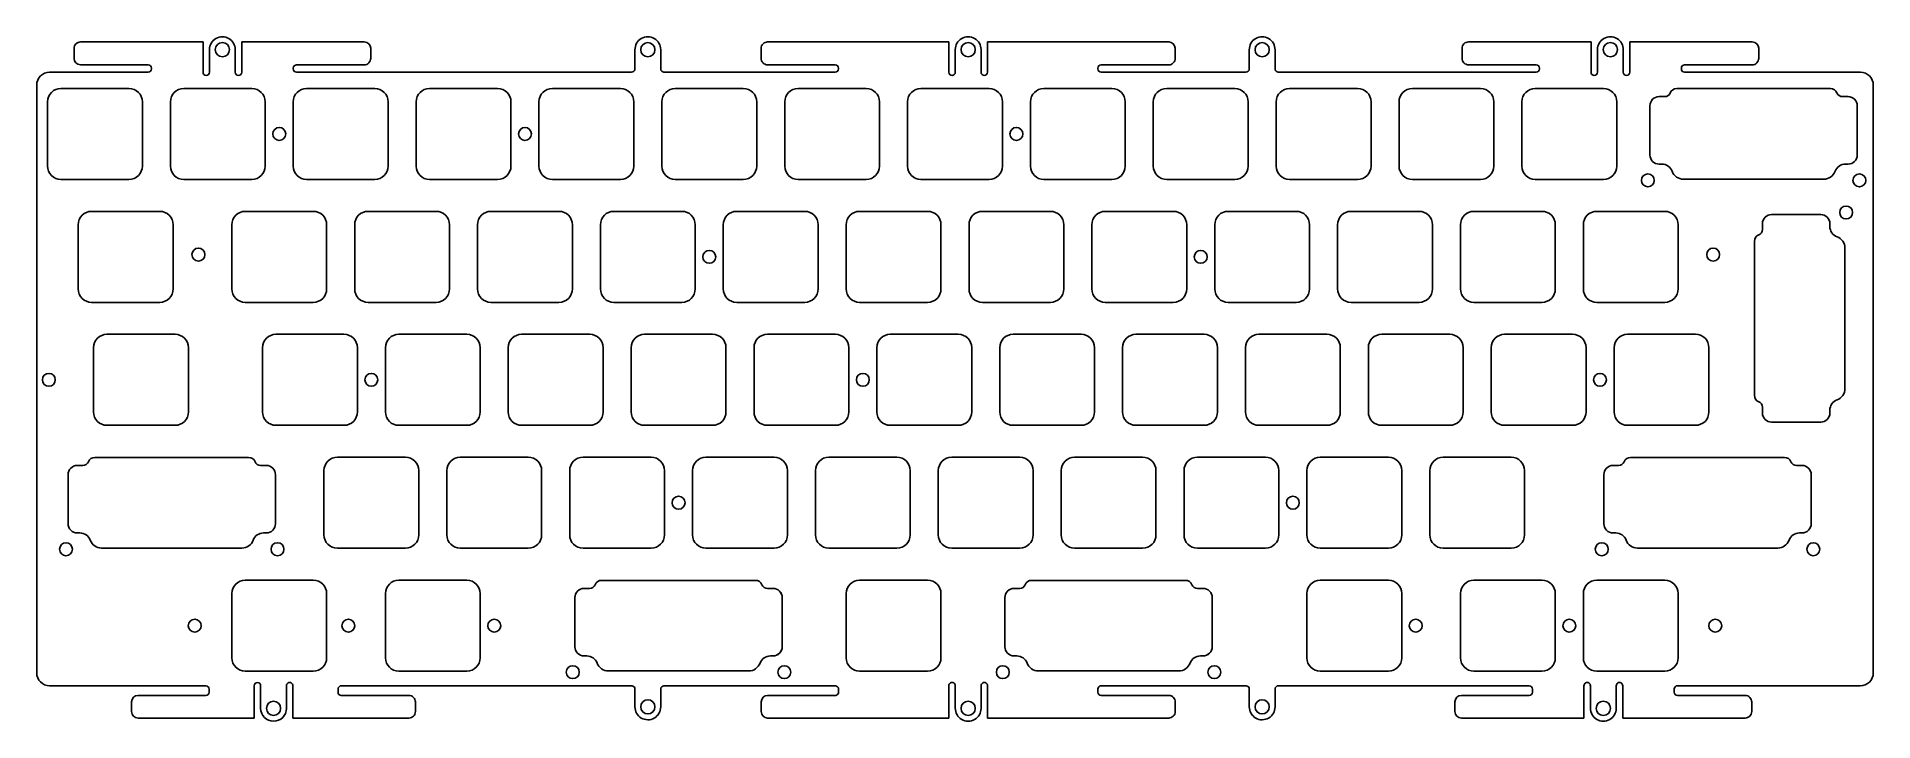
# Model space of a CAD drawing. Header units: millimetres. Extents: x -9 to 276, y -91 to 15.
import ezdxf

# ---------------------------------------------------------------- set-up
doc = ezdxf.new("R2010")
doc.units = ezdxf.units.MM
doc.layers.add('BLACK', color=7, linetype='CONTINUOUS')
doc.layers.add('Edge.Cuts', color=53, linetype='CONTINUOUS')

msp = doc.modelspace()

# ---------------------------------------------------------------- linework, layer by layer
at = {"layer": 'BLACK', "linetype": 'Continuous'}
for p, q in [((16.758349, 14.254188), (-2.24165, 14.254188)), ((16.758349, 9.554201), (16.758349, 14.254188)), ((41.7581, 14.254188), (22.758349, 14.254188)), ((22.758349, 14.254188), (22.758349, 9.554201)), ((104.303625, 14.254188), (104.303624, 14.254139)), ((132.391349, 14.254188), (104.303625, 14.254188)), ((132.391349, 9.554201), (132.391349, 14.254188)), ((166.4901, 14.254188), (138.391349, 14.254188)), ((138.391349, 14.254188), (138.391349, 9.554201)), ((212.977625, 14.254188), (212.977624, 14.254139)), ((231.966349, 14.254188), (212.977625, 14.254188)), ((231.966349, 9.554201), (231.966349, 14.254188)), ((256.9661, 14.254188), (237.966349, 14.254188)), ((237.966349, 14.254188), (237.966349, 9.554201)), ((-3.241651, 13.254192), (-3.241651, 11.699509)), ((17.758349, 13.05419), (17.758349, 9.554201)), ((21.758349, 9.554201), (21.758349, 13.054188)), ((42.758349, 11.7042), (42.758349, 13.270515)), ((83.725094, 13.029757), (83.725094, 10.0643)), ((87.725046, 13.049249), (87.725, 13.049249)), ((87.725046, 10.064175), (87.725046, 13.049249)), ((103.292349, 13.2541), (103.292349, 11.715245)), ((133.391349, 13.05419), (133.391349, 9.554201)), ((137.391349, 9.554201), (137.391349, 13.054188)), ((167.490349, 11.7042), (167.490349, 13.270515)), ((178.975079, 13.031437), (178.975079, 10.0643)), ((182.974954, 10.0642), (182.974954, 13.035636)), ((211.966349, 13.2541), (211.966349, 11.715245)), ((232.966349, 13.0542), (232.966349, 9.554201)), ((236.966349, 9.554201), (236.966349, 13.034001)), ((257.966349, 11.7042), (257.966349, 13.270515)), ((8.253504, 9.564175), (-7.025001, 9.564175)), ((-2.241651, 10.704188), (8.2583, 10.704188)), ((8.253504, 9.564224), (8.253504, 9.564175)), ((8.758349, 10.197855), (8.758349, 10.06416)), ((30.758349, 10.077453), (30.758349, 10.2041)), ((83.216754, 9.564175), (31.2583, 9.564175)), ((31.266336, 10.704139), (31.266337, 10.704188)), ((31.266337, 10.704188), (41.758349, 10.704188)), ((41.758349, 10.704188), (41.758349, 10.704201)), ((83.216755, 9.564223), (83.216754, 9.564175)), ((87.725025, 10.064175), (87.725046, 10.064175)), ((114.787504, 9.564175), (88.2249, 9.564175)), ((104.2924, 10.704188), (114.7923, 10.704188)), ((114.787504, 9.564224), (114.787504, 9.564175)), ((115.292349, 10.197855), (115.292349, 10.0642)), ((155.490349, 10.077453), (155.490349, 10.2041)), ((178.46772, 9.564175), (155.9903, 9.564175)), ((155.998336, 10.704139), (155.998337, 10.704188)), ((155.998337, 10.704188), (166.490349, 10.704188)), ((166.490349, 10.704188), (166.490349, 10.704201)), ((178.467721, 9.564223), (178.46772, 9.564175)), ((182.974977, 10.0642), (182.974954, 10.0642)), ((223.461504, 9.564175), (183.4751, 9.564175)), ((212.9664, 10.704188), (223.4663, 10.704188)), ((223.461504, 9.564224), (223.461504, 9.564175)), ((223.966349, 10.197855), (223.966349, 10.0642)), ((245.966349, 10.077453), (245.966349, 10.2041)), ((273.7248, 9.564175), (246.4663, 9.564175)), ((246.474336, 10.704139), (246.474337, 10.704188)), ((246.474337, 10.704188), (256.966349, 10.704188)), ((256.966349, 10.704188), (256.966349, 10.704201)), ((-9.025, 7.564177), (-9.025, -83.506263)), ((5.275, 7.05), (-5.275, 7.05)), ((24.325, 7.05), (13.775, 7.05)), ((43.375, 7.05), (32.825, 7.05)), ((62.425, 7.05), (51.875, 7.05)), ((81.475, 7.05), (70.925, 7.05)), ((100.525, 7.05), (89.975, 7.05)), ((119.575, 7.05), (109.025, 7.05)), ((138.625, 7.05), (128.075, 7.05)), ((157.675, 7.05), (147.125, 7.05)), ((176.725, 7.05), (166.175, 7.05)), ((195.775, 7.05), (185.225, 7.05)), ((214.825, 7.05), (204.275, 7.05)), ((233.875, 7.05), (223.325, 7.05)), ((275.724975, 7.5641), (275.725, 7.5641)), ((275.725, -83.5062), (275.725, 7.5641)), ((-7.35, 4.975001), (-7.35, -4.975)), ((7.35, 4.975), (7.35, -4.975)), ((11.7, 4.975), (11.7, -4.975)), ((26.4, 4.975), (26.4, -4.975)), ((30.75, 4.975), (30.75, -4.975)), ((45.45, 4.975), (45.45, -4.975)), ((49.8, 4.975), (49.8, -4.975)), ((64.5, 4.975), (64.5, -4.975)), ((68.85, 4.975), (68.85, -4.975)), ((83.55, 4.975), (83.55, -4.975)), ((87.9, 4.975), (87.9, -4.975)), ((102.6, 4.975), (102.6, -4.975)), ((106.95, 4.975), (106.95, -4.975)), ((121.65, 4.975), (121.65, -4.975)), ((126, 4.975), (126, -4.975)), ((140.7, 4.975), (140.7, -4.975)), ((145.05, 4.975), (145.05, -4.975)), ((159.75, 4.975), (159.75, -4.975)), ((164.1, 4.975), (164.1, -4.975)), ((178.8, 4.975), (178.8, -4.975)), ((183.15, 4.975), (183.15, -4.975)), ((197.85, 4.975), (197.85, -4.975)), ((202.2, 4.975), (202.2, -4.975)), ((216.9, 4.975), (216.9, -4.975)), ((221.25, 4.975), (221.25, -4.975)), ((235.95, 4.975), (235.95, -4.975)), ((5.275, -7.05), (-5.275, -7.05)), ((24.325, -7.05), (13.775, -7.05)), ((43.375, -7.05), (32.825, -7.05)), ((62.425, -7.05), (51.875, -7.05)), ((81.475, -7.05), (70.925, -7.05)), ((100.525, -7.05), (89.975, -7.05)), ((119.575, -7.05), (109.025, -7.05)), ((138.625, -7.05), (128.075, -7.05)), ((157.675, -7.05), (147.125, -7.05)), ((176.725, -7.05), (166.175, -7.05)), ((195.775, -7.05), (185.225, -7.05)), ((214.825, -7.05), (204.275, -7.05)), ((233.875, -7.05), (223.325, -7.05)), ((-2.587499, -14.074999), (-2.587499, -24.025001)), ((10.0375, -12), (-0.5125, -12)), ((12.1125, -14.075), (12.112501, -14.075)), ((12.112501, -14.075), (12.112501, -24.025)), ((21.225, -14.075), (21.225, -24.025)), ((33.85, -12), (23.3, -12)), ((35.925, -14.075), (35.925, -24.025)), ((40.275, -14.075), (40.275, -24.025)), ((52.9, -12), (42.35, -12)), ((54.975, -14.075), (54.975, -24.025)), ((59.325, -14.075), (59.325, -24.025)), ((71.95, -12), (61.4, -12)), ((74.025, -14.075), (74.025, -24.025)), ((78.375, -14.075), (78.375, -24.025)), ((91, -12), (80.45, -12)), ((93.075, -14.075), (93.075, -24.025)), ((97.425, -14.075), (97.425, -24.025)), ((110.05, -12), (99.5, -12)), ((112.125, -14.075), (112.125, -24.025)), ((116.475, -14.075), (116.475, -24.025)), ((129.1, -12), (118.55, -12)), ((131.175, -14.075), (131.175, -24.025)), ((135.525, -14.075), (135.525, -24.025)), ((148.15, -12), (137.6, -12)), ((150.225, -14.075), (150.225, -24.025)), ((154.575, -14.075), (154.575, -24.025)), ((167.2, -12), (156.65, -12)), ((169.275, -14.075), (169.275, -24.025)), ((173.625, -14.075), (173.625, -24.025)), ((186.25, -12), (175.7, -12)), ((188.325, -14.075), (188.325, -24.025)), ((192.675, -14.075), (192.675, -24.025)), ((205.3, -12), (194.75, -12)), ((207.375, -14.075), (207.375, -24.025)), ((211.725, -14.075), (211.725, -24.025)), ((224.35, -12), (213.8, -12)), ((226.425, -14.075), (226.425, -24.025)), ((230.775, -14.075), (230.775, -24.025)), ((243.4, -12), (232.85, -12)), ((245.475, -14.075), (245.475, -24.025)), ((10.0375, -26.1), (-0.5125, -26.1)), ((33.85, -26.1), (23.3, -26.1)), ((52.9, -26.1), (42.35, -26.1)), ((71.95, -26.1), (61.4, -26.1)), ((91, -26.1), (80.45, -26.1)), ((110.05, -26.1), (99.5, -26.1)), ((129.1, -26.1), (118.55, -26.1)), ((148.15, -26.1), (137.6, -26.1)), ((167.2, -26.1), (156.65, -26.1)), ((186.25, -26.1), (175.7, -26.1)), ((205.3, -26.1), (194.75, -26.1)), ((224.35, -26.1), (213.8, -26.1)), ((243.4, -26.1), (232.85, -26.1)), ((12.41875, -31.05), (1.868749, -31.05)), ((38.6125, -31.05), (28.0625, -31.05)), ((57.6625, -31.05), (47.1125, -31.05)), ((76.7125, -31.05), (66.1625, -31.05)), ((95.7625, -31.05), (85.2125, -31.05)), ((114.8125, -31.05), (104.2625, -31.05)), ((133.8625, -31.05), (123.3125, -31.05)), ((152.9125, -31.05), (142.3625, -31.05)), ((171.9625, -31.05), (161.4125, -31.05)), ((191.0125, -31.05), (180.4625, -31.05)), ((210.0625, -31.05), (199.5125, -31.05)), ((229.1125, -31.05), (218.5625, -31.05)), ((-0.20625, -33.125), (-0.20625, -43.075001)), ((14.49375, -33.125), (14.49375, -43.075)), ((25.9875, -33.125), (25.9875, -43.075)), ((40.6875, -33.125), (40.6875, -43.075)), ((45.0375, -33.125), (45.0375, -43.075)), ((59.7375, -33.125), (59.7375, -43.075)), ((64.0875, -33.125), (64.0875, -43.075)), ((78.7875, -33.125), (78.7875, -43.075)), ((83.1375, -33.125), (83.1375, -43.075)), ((97.8375, -33.125), (97.8375, -43.075)), ((102.1875, -33.125), (102.1875, -43.075)), ((116.8875, -33.125), (116.8875, -43.075)), ((121.2375, -33.125), (121.2375, -43.075)), ((135.9375, -33.125), (135.9375, -43.075)), ((140.2875, -33.125), (140.2875, -43.075)), ((154.9875, -33.125), (154.9875, -43.075)), ((159.3375, -33.125), (159.3375, -43.075)), ((174.0375, -33.125), (174.0375, -43.075)), ((178.3875, -33.125), (178.3875, -43.075)), ((193.0875, -33.125), (193.0875, -43.075)), ((197.4375, -33.125), (197.4375, -43.075)), ((212.1375, -33.125), (212.1375, -43.075)), ((216.4875, -33.125), (216.4875, -43.075)), ((231.1875, -33.125), (231.1875, -43.075)), ((12.41875, -45.15), (1.86875, -45.15)), ((38.6125, -45.15), (28.0625, -45.15)), ((57.6625, -45.15), (47.1125, -45.15)), ((76.7125, -45.15), (66.1625, -45.15)), ((95.7625, -45.15), (85.2125, -45.15)), ((114.8125, -45.15), (104.2625, -45.15)), ((133.8625, -45.15), (123.3125, -45.15)), ((152.9125, -45.15), (142.3625, -45.15)), ((171.9625, -45.15), (161.4125, -45.15)), ((191.0125, -45.15), (180.4625, -45.15)), ((210.0625, -45.15), (199.5125, -45.15)), ((229.1125, -45.15), (218.5625, -45.15)), ((48.1375, -50.1), (37.5875, -50.1)), ((67.1875, -50.1), (56.6375, -50.1)), ((86.2375, -50.1), (75.6875, -50.1)), ((105.2875, -50.1), (94.7375, -50.1)), ((124.3375, -50.1), (113.7875, -50.1)), ((143.3875, -50.1), (132.8375, -50.1)), ((162.4375, -50.1), (151.8875, -50.1)), ((181.4875, -50.1), (170.9375, -50.1)), ((200.5375, -50.1), (189.9875, -50.1)), ((219.5875, -50.1), (209.0375, -50.1)), ((35.5125, -52.175), (35.5125, -62.125)), ((50.2125, -52.175), (50.2125, -62.125)), ((54.5625, -52.175), (54.5625, -62.125)), ((69.2625, -52.175), (69.2625, -62.125)), ((73.6125, -52.175), (73.6125, -62.125)), ((88.3125, -52.175), (88.3125, -62.125)), ((92.6625, -52.175), (92.6625, -62.125)), ((107.3625, -52.175), (107.3625, -62.125)), ((111.7125, -52.175), (111.7125, -62.125)), ((126.4125, -52.175), (126.4125, -62.125)), ((130.7625, -52.175), (130.7625, -62.125)), ((145.4625, -52.175), (145.4625, -62.125)), ((149.8125, -52.175), (149.8125, -62.125)), ((164.5125, -52.175), (164.5125, -62.125)), ((168.8625, -52.175), (168.8625, -62.125)), ((183.5625, -52.175), (183.5625, -62.125)), ((187.9125, -52.175), (187.9125, -62.125)), ((202.6125, -52.175), (202.6125, -62.125)), ((206.9625, -52.175), (206.9625, -62.125)), ((221.6625, -52.175), (221.6625, -62.125)), ((48.1375, -64.2), (37.5875, -64.2)), ((67.1875, -64.2), (56.6375, -64.2)), ((86.2375, -64.2), (75.6875, -64.2)), ((105.2875, -64.2), (94.7375, -64.2)), ((124.3375, -64.2), (113.7875, -64.2)), ((143.3875, -64.2), (132.8375, -64.2)), ((162.4375, -64.2), (151.8875, -64.2)), ((181.4875, -64.2), (170.9375, -64.2)), ((200.5375, -64.2), (189.9875, -64.2)), ((219.5875, -64.2), (209.0375, -64.2)), ((-7.025002, -85.506262), (17.1921, -85.506262)), ((5.692064, -88.00537), (5.692064, -89.505371)), ((17.182357, -87.005371), (6.69206, -87.005371)), ((17.692065, -86.019553), (17.692065, -86.5054)), ((24.692064, -90.505371), (24.692064, -85.5054)), ((25.692036, -85.5054), (25.692064, -85.5054)), ((25.692064, -85.5054), (25.692064, -89.011026)), ((29.692064, -89.00537), (29.692064, -85.5054)), ((30.691972, -85.513398), (30.692064, -85.513399)), ((30.692064, -85.513399), (30.692064, -90.505371)), ((37.692063, -86.493609), (37.692063, -86.0063)), ((48.692, -87.005371), (38.1922, -87.005371)), ((38.20215, -85.506262), (83.2252, -85.506262)), ((49.692064, -89.5053), (49.692064, -88.016801)), ((83.725064, -86.014801), (83.725064, -88.76162)), ((87.725076, -88.777236), (87.725076, -86.0063)), ((88.2251, -85.506262), (114.7982, -85.506262)), ((88.2251, -85.506276), (88.2251, -85.506262)), ((103.298064, -88.0055), (103.298064, -89.513546)), ((114.7981, -87.005371), (104.294359, -87.005371)), ((114.89301, -86.996314), (114.893002, -86.996275)), ((115.298064, -86.014801), (115.298064, -86.5054)), ((132.397064, -90.505371), (132.397064, -85.5054)), ((133.396972, -85.513398), (133.397064, -85.513399)), ((133.397064, -85.513399), (133.397064, -88.995008)), ((137.397064, -89.0054), (137.397064, -85.5054)), ((138.396972, -85.513398), (138.397064, -85.513399)), ((138.397064, -85.513399), (138.397064, -90.505371)), ((155.496063, -86.493609), (155.496063, -86.0063)), ((166.496, -87.005371), (155.9962, -87.005371)), ((156.00615, -85.506262), (178.475, -85.506262)), ((167.496064, -89.5053), (167.496064, -88.016801)), ((178.975003, -86.012301), (178.975, -88.777198)), ((182.974954, -88.763884), (182.974954, -86.0063)), ((183.477828, -85.506262), (222.3721, -85.506262)), ((210.872064, -88.0055), (210.872064, -89.513546)), ((222.362357, -87.005371), (211.868359, -87.005371)), ((222.872065, -86.019553), (222.872065, -86.5054)), ((230.872064, -90.505371), (230.872064, -85.5054)), ((231.871972, -85.513398), (231.872064, -85.513399)), ((231.872064, -85.513399), (231.872064, -88.982862)), ((235.872064, -89.0054), (235.872064, -85.5054)), ((236.871972, -85.513398), (236.872064, -85.513399)), ((236.872064, -85.513399), (236.872064, -90.505371)), ((244.872063, -86.493609), (244.872063, -86.0063)), ((255.872, -87.005371), (245.3722, -87.005371)), ((245.38215, -85.506262), (273.712672, -85.506262)), ((256.872064, -89.5053), (256.872064, -88.016801)), ((5.692064, -89.505371), (5.692079, -89.505371)), ((6.69205, -90.505371), (24.692064, -90.505371)), ((30.692064, -90.505371), (48.678436, -90.505371)), ((87.724996, -88.777236), (87.725076, -88.777236)), ((104.298, -90.505371), (132.397064, -90.505371)), ((138.397064, -90.505371), (166.482436, -90.505371)), ((211.872, -90.505371), (230.872064, -90.505371)), ((236.872064, -90.505371), (255.858436, -90.505371))]:
    msp.add_line(p, q, dxfattribs=at)
at = {"layer": 'BLACK'}
for centre, radius in [((19.758349, 13.054188), 1.1), ((85.725, 13.049249), 1.1), ((135.391349, 13.054188), 1.1), ((180.975, 13.049249), 1.1), ((234.966349, 13.054188), 1.1), ((28.575, 0), 1), ((66.675, 0), 1), ((142.875, 0), 1), ((16.04875, -18.7), 1), ((95.25, -19.05), 1), ((171.45, -19.05), 1), ((250.9012, -18.7), 1), ((-7.14375, -38.1), 1), ((42.8625, -38.1), 1), ((119.0625, -38.1), 1), ((90.4875, -57.15), 1), ((185.7375, -57.15), 1), ((27.692064, -89.005371), 1.1), ((85.725, -88.777236), 1.1), ((135.397064, -89.005371), 1.1), ((180.975, -88.777236), 1.1), ((233.872064, -89.005371), 1.1)]:
    msp.add_circle(centre, radius, dxfattribs=at)
for centre, radius, start, end in [((-2.241655, 13.254192), 0.999996, 89.99971352, 180), ((19.75835, 13.05419), 2.000001, 359.9999427, 180), ((41.7581, 13.2538), 1.000388, 0.95737144, 90), ((85.725, 13.04925), 2.000001, 359.99997135, 180.55844188), ((104.2924, 13.2541), 1.000051, 89.35696425, 180), ((135.39135, 13.05419), 2.000001, 359.9999427, 180), ((166.4901, 13.2538), 1.000388, 0.95737144, 90), ((180.975, 13.0491), 1.999999, 359.61428177, 180.50601451), ((212.9664, 13.2541), 1.000051, 89.35696425, 180), ((234.9664, 13.0542), 2.000051, 359.42134619, 180), ((256.9661, 13.2538), 1.000388, 0.95737144, 90), ((-2.241651, 11.704199), 1.000011, 180.26871524, 270), ((41.7584, 11.7042), 0.999949, 269.99707791, 0), ((104.2924, 11.7043), 1.000112, 179.37295471, 270), ((166.4904, 11.7042), 0.999949, 269.99707791, 0), ((212.9664, 11.7043), 1.000112, 179.37295471, 270), ((256.9664, 11.7042), 0.999949, 269.99707791, 0), ((-7.025001, 7.564176), 1.999999, 90, 179.99997135), ((8.25838, 10.06416), 0.499969, 269.44119775, 0), ((8.2584, 10.2042), 0.499988, 359.27288142, 90.01145943), ((17.258349, 9.554201), 0.5, 180, 0), ((22.258349, 9.554201), 0.5, 180, 0), ((31.2584, 10.0644), 0.500225, 178.50472849, 269.988546), ((31.2584, 10.2041), 0.500051, 89.09074865, 180), ((83.225, 10.0643), 0.500094, 269.05542366, 0), ((88.2249, 10.064), 0.499825, 179.97994146, 270), ((114.7924, 10.0642), 0.499949, 269.43895073, 0), ((114.7924, 10.2042), 0.499988, 359.27288142, 90.01145943), ((132.891349, 9.554201), 0.5, 180, 0), ((137.891349, 9.554201), 0.5, 180, 0), ((155.9904, 10.0644), 0.500225, 178.50472849, 269.988546), ((155.9904, 10.2041), 0.500051, 89.09074865, 180), ((178.475, 10.0643), 0.500079, 269.16607537, 0), ((183.4752, 10.0644), 0.500225, 180.02290809, 269.988546), ((223.4664, 10.0642), 0.499949, 269.43895073, 0), ((223.4664, 10.2042), 0.499988, 359.27288142, 90.01145943), ((232.466349, 9.554201), 0.5, 180, 0), ((237.466349, 9.554201), 0.5, 180, 0), ((246.4664, 10.0644), 0.500225, 178.50472849, 269.988546), ((246.4664, 10.2041), 0.500051, 89.09074865, 180), ((273.7248, 7.564), 2.000175, 0.00286454, 90), ((-5.275001, 4.975001), 2.074999, 89.99997239, 180), ((5.275, 4.975), 2.075, 0, 90), ((13.775, 4.975), 2.075, 90, 180), ((24.325, 4.975), 2.075, 0, 90), ((32.825, 4.975), 2.075, 90, 180), ((43.375, 4.975), 2.075, 0, 90), ((51.875, 4.975), 2.075, 90, 180), ((62.425, 4.975), 2.075, 0, 90), ((70.925, 4.975), 2.075, 90, 180), ((81.475, 4.975), 2.075, 0, 90), ((89.975, 4.975), 2.075, 90, 180), ((100.525, 4.975), 2.075, 0, 90), ((109.025, 4.975), 2.075, 90, 180), ((119.575, 4.975), 2.075, 0, 90), ((128.075, 4.975), 2.075, 90, 180), ((138.625, 4.975), 2.075, 0, 90), ((147.125, 4.975), 2.075, 90, 180), ((157.675, 4.975), 2.075, 0, 90), ((166.175, 4.975), 2.075, 90, 180), ((176.725, 4.975), 2.075, 0, 90), ((185.225, 4.975), 2.075, 90, 180), ((195.775, 4.975), 2.075, 0, 90), ((204.275, 4.975), 2.075, 90, 180), ((214.825, 4.975), 2.075, 0, 90), ((223.325, 4.975), 2.075, 90, 180), ((233.875, 4.975), 2.075, 0, 90), ((-5.275001, -4.975001), 2.074999, 179.99997239, 270.00002761), ((5.275, -4.975), 2.075, 270, 0), ((13.775, -4.975), 2.075, 180, 270), ((24.325, -4.975), 2.075, 270, 0), ((32.825, -4.975), 2.075, 180, 270), ((43.375, -4.975), 2.075, 270, 0), ((51.875, -4.975), 2.075, 180, 270), ((62.425, -4.975), 2.075, 270, 0), ((70.925, -4.975), 2.075, 180, 270), ((81.475, -4.975), 2.075, 270, 0), ((89.975, -4.975), 2.075, 180, 270), ((100.525, -4.975), 2.075, 270, 0), ((109.025, -4.975), 2.075, 180, 270), ((119.575, -4.975), 2.075, 270, 0), ((128.075, -4.975), 2.075, 180, 270), ((138.625, -4.975), 2.075, 270, 0), ((147.125, -4.975), 2.075, 180, 270), ((157.675, -4.975), 2.075, 270, 0), ((166.175, -4.975), 2.075, 180, 270), ((176.725, -4.975), 2.075, 270, 0), ((185.225, -4.975), 2.075, 180, 270), ((195.775, -4.975), 2.075, 270, 0), ((204.275, -4.975), 2.075, 180, 270), ((214.825, -4.975), 2.075, 270, 0), ((223.325, -4.975), 2.075, 180, 270), ((233.875, -4.975), 2.075, 270, 0), ((-0.5125, -14.074999), 2.074999, 90, 180), ((10.0375, -14.075), 2.075, 0, 90), ((23.3, -14.075), 2.075, 90, 180), ((33.85, -14.075), 2.075, 0, 90), ((42.35, -14.075), 2.075, 90, 180), ((52.9, -14.075), 2.075, 0, 90), ((61.4, -14.075), 2.075, 90, 180), ((71.95, -14.075), 2.075, 0, 90), ((80.45, -14.075), 2.075, 90, 180), ((91, -14.075), 2.075, 0, 90), ((99.5, -14.075), 2.075, 90, 180), ((110.05, -14.075), 2.075, 0, 90), ((118.55, -14.075), 2.075, 90, 180), ((129.1, -14.075), 2.075, 0, 90), ((137.6, -14.075), 2.075, 90, 180), ((148.15, -14.075), 2.075, 0, 90), ((156.65, -14.075), 2.075, 90, 180), ((167.2, -14.075), 2.075, 0, 90), ((175.7, -14.075), 2.075, 90, 180), ((186.25, -14.075), 2.075, 0, 90), ((194.75, -14.075), 2.075, 90, 180), ((205.3, -14.075), 2.075, 0, 90), ((213.8, -14.075), 2.075, 90, 180), ((224.35, -14.075), 2.075, 0, 90), ((232.85, -14.075), 2.075, 90, 180), ((243.4, -14.075), 2.075, 0, 90), ((-0.5125, -24.025001), 2.074999, 180, 270), ((10.0375, -24.025), 2.075001, 270, 0), ((23.3, -24.025), 2.075, 180, 270), ((33.85, -24.025), 2.075, 270, 0), ((42.35, -24.025), 2.075, 180, 270), ((52.9, -24.025), 2.075, 270, 0), ((61.4, -24.025), 2.075, 180, 270), ((71.95, -24.025), 2.075, 270, 0), ((80.45, -24.025), 2.075, 180, 270), ((91, -24.025), 2.075, 270, 0), ((99.5, -24.025), 2.075, 180, 270), ((110.05, -24.025), 2.075, 270, 0), ((118.55, -24.025), 2.075, 180, 270), ((129.1, -24.025), 2.075, 270, 0), ((137.6, -24.025), 2.075, 180, 270), ((148.15, -24.025), 2.075, 270, 0), ((156.65, -24.025), 2.075, 180, 270), ((167.2, -24.025), 2.075, 270, 0), ((175.7, -24.025), 2.075, 180, 270), ((186.25, -24.025), 2.075, 270, 0), ((194.75, -24.025), 2.075, 180, 270), ((205.3, -24.025), 2.075, 270, 0), ((213.8, -24.025), 2.075, 180, 270), ((224.35, -24.025), 2.075, 270, 0), ((232.85, -24.025), 2.075, 180, 270), ((243.4, -24.025), 2.075, 270, 0), ((1.868754, -33.125004), 2.075004, 90.00013806, 179.99988955), ((12.41875, -33.125), 2.075, 0, 90), ((28.0625, -33.125), 2.075, 90, 180), ((38.6125, -33.125), 2.075, 0, 90), ((47.1125, -33.125), 2.075, 90, 180), ((57.6625, -33.125), 2.075, 0, 90), ((66.1625, -33.125), 2.075, 90, 180), ((76.7125, -33.125), 2.075, 0, 90), ((85.2125, -33.125), 2.075, 90, 180), ((95.7625, -33.125), 2.075, 0, 90), ((104.2625, -33.125), 2.075, 90, 180), ((114.8125, -33.125), 2.075, 0, 90), ((123.3125, -33.125), 2.075, 90, 180), ((133.8625, -33.125), 2.075, 0, 90), ((142.3625, -33.125), 2.075, 90, 180), ((152.9125, -33.125), 2.075, 0, 90), ((161.4125, -33.125), 2.075, 90, 180), ((171.9625, -33.125), 2.075, 0, 90), ((180.4625, -33.125), 2.075, 90, 180), ((191.0125, -33.125), 2.075, 0, 90), ((199.5125, -33.125), 2.075, 90, 180), ((210.0625, -33.125), 2.075, 0, 90), ((218.5625, -33.125), 2.075, 90, 180), ((229.1125, -33.125), 2.075, 0, 90), ((1.868752, -43.074998), 2.075002, 180.00008284, 269.99994478), ((12.41875, -43.075), 2.075, 270, 0), ((28.0625, -43.075), 2.075, 180, 270), ((38.6125, -43.075), 2.075, 270, 0), ((47.1125, -43.075), 2.075, 180, 270), ((57.6625, -43.075), 2.075, 270, 0), ((66.1625, -43.075), 2.075, 180, 270), ((76.7125, -43.075), 2.075, 270, 0), ((85.2125, -43.075), 2.075, 180, 270), ((95.7625, -43.075), 2.075, 270, 0), ((104.2625, -43.075), 2.075, 180, 270), ((114.8125, -43.075), 2.075, 270, 0), ((123.3125, -43.075), 2.075, 180, 270), ((133.8625, -43.075), 2.075, 270, 0), ((142.3625, -43.075), 2.075, 180, 270), ((152.9125, -43.075), 2.075, 270, 0), ((161.4125, -43.075), 2.075, 180, 270), ((171.9625, -43.075), 2.075, 270, 0), ((180.4625, -43.075), 2.075, 180, 270), ((191.0125, -43.075), 2.075, 270, 0), ((199.5125, -43.075), 2.075, 180, 270), ((210.0625, -43.075), 2.075, 270, 0), ((218.5625, -43.075), 2.075, 180, 270), ((229.1125, -43.075), 2.075, 270, 0), ((37.5875, -52.175), 2.075, 90, 180), ((48.1375, -52.175), 2.075, 0, 90), ((56.6375, -52.175), 2.075, 90, 180), ((67.1875, -52.175), 2.075, 0, 90), ((75.6875, -52.175), 2.075, 90, 180), ((86.2375, -52.175), 2.075, 0, 90), ((94.7375, -52.175), 2.075, 90, 180), ((105.2875, -52.175), 2.075, 0, 90), ((113.7875, -52.175), 2.075, 90, 180), ((124.3375, -52.175), 2.075, 0, 90), ((132.8375, -52.175), 2.075, 90, 180), ((143.3875, -52.175), 2.075, 0, 90), ((151.8875, -52.175), 2.075, 90, 180), ((162.4375, -52.175), 2.075, 0, 90), ((170.9375, -52.175), 2.075, 90, 180), ((181.4875, -52.175), 2.075, 0, 90), ((189.9875, -52.175), 2.075, 90, 180), ((200.5375, -52.175), 2.075, 0, 90), ((209.0375, -52.175), 2.075, 90, 180), ((219.5875, -52.175), 2.075, 0, 90), ((37.5875, -62.125), 2.075, 180, 270), ((48.1375, -62.125), 2.075, 270, 0), ((56.6375, -62.125), 2.075, 180, 270), ((67.1875, -62.125), 2.075, 270, 0), ((75.6875, -62.125), 2.075, 180, 270), ((86.2375, -62.125), 2.075, 270, 0), ((94.7375, -62.125), 2.075, 180, 270), ((105.2875, -62.125), 2.075, 270, 0), ((113.7875, -62.125), 2.075, 180, 270), ((124.3375, -62.125), 2.075, 270, 0), ((132.8375, -62.125), 2.075, 180, 270), ((143.3875, -62.125), 2.075, 270, 0), ((151.8875, -62.125), 2.075, 180, 270), ((162.4375, -62.125), 2.075, 270, 0), ((170.9375, -62.125), 2.075, 180, 270), ((181.4875, -62.125), 2.075, 270, 0), ((189.9875, -62.125), 2.075, 180, 270), ((200.5375, -62.125), 2.075, 270, 0), ((209.0375, -62.125), 2.075, 180, 270), ((219.5875, -62.125), 2.075, 270, 0), ((-7.025001, -83.506263), 1.999999, 180, 269.99997135), ((25.19205, -85.5054), 0.499986, 0, 180), ((30.19205, -85.5054), 0.499986, 359.08343191, 180), ((132.897, -85.5054), 0.499936, 359.08352355, 180), ((137.897, -85.5054), 0.499936, 359.08352355, 180), ((231.372, -85.5054), 0.499936, 359.08352355, 180), ((236.372, -85.5054), 0.499936, 359.08352355, 180), ((273.7249, -83.5062), 2.0001, 269.64970883, 0), ((6.69206, -88.00537), 0.999996, 90, 180), ((17.1919, -86.5053), 0.500165, 268.90674071, 359.98854462), ((17.192, -86.0065), 0.500238, 358.50477033, 89.9885463), ((38.1923, -86.505), 0.500371, 178.69553141, 269.98854934), ((38.1923, -86.0064), 0.500237, 88.87173045, 179.98854627), ((48.692, -88.0055), 1.000129, 359.35256939, 90), ((83.2253, -86.0061), 0.499838, 359.00256878, 90.01146287), ((88.225, -86.0062), 0.499924, 89.9885391, 180.0114609), ((104.2982, -88.0055), 1.000136, 90.22004362, 180), ((114.798, -86.5047), 0.500671, 270.0114438, 280.93815927), ((114.7983, -86.0061), 0.499838, 359.00256878, 90.01146287), ((114.798, -86.5054), 0.500064, 280.9534312, 0), ((155.9963, -86.505), 0.500371, 178.69553141, 269.98854934), ((155.9963, -86.0064), 0.500237, 88.87173045, 179.98854627), ((166.496, -88.0055), 1.000129, 359.35256939, 90), ((178.4749, -86.0064), 0.500138, 359.32396585, 89.98854401), ((183.4751, -86.0064), 0.500146, 89.68748358, 179.98854419), ((211.8722, -88.0055), 1.000136, 90.22004362, 180), ((222.3719, -86.5053), 0.500165, 268.90674071, 359.98854462), ((222.372, -86.0065), 0.500238, 358.50477033, 89.9885463), ((245.3723, -86.505), 0.500371, 178.69553141, 269.98854934), ((245.3723, -86.0064), 0.500237, 88.87173045, 179.98854627), ((255.872, -88.0055), 1.000129, 359.35256939, 90), ((6.69205, -89.5054), 0.999971, 179.99833837, 270), ((27.69206, -89.00537), 2.000004, 180.16203236, 0), ((48.6919, -89.5053), 1.000164, 269.22867099, 0), ((85.725, -88.77724), 1.999996, 179.55251474, 0.00011459), ((104.298, -89.5054), 0.999971, 180.46675097, 270), ((135.39705, -89.0054), 2.000014, 179.70229172, 0), ((166.4959, -89.5053), 1.000164, 269.22867099, 0), ((180.975, -88.7773), 1.999999, 179.99707792, 0.38434316), ((211.872, -89.5054), 0.999971, 180.46675097, 270), ((233.872, -89.0054), 2.000064, 179.35434053, 0), ((255.8719, -89.5053), 1.000164, 269.22867099, 0)]:
    msp.add_arc(centre, radius, start, end, dxfattribs=at)
at = {"layer": 'Edge.Cuts', "linetype": 'CONTINUOUS'}
for p, q in [((242.52436, 5.77544), (243.38997, 5.77544)), ((245.24718, 7.0276), (269.10242, 7.0276)), ((270.95963, 5.77544), (271.82524, 5.77544)), ((241.09936, -3.25044), (241.09936, 4.35044)), ((273.25024, 4.35044), (273.25024, -3.25044)), ((242.9284, -4.67544), (242.52436, -4.67544)), ((271.82524, -4.67544), (271.4212, -4.67544)), ((268.0503, -7.01191), (246.2993, -7.01191)), ((258.54331, -14.79037), (258.54331, -13.92476)), ((259.96831, -12.49976), (267.56919, -12.49976)), ((268.99419, -13.92476), (268.99419, -14.3288)), ((257.29115, -40.50282), (257.29115, -16.64758)), ((271.33066, -17.6997), (271.33066, -39.4507)), ((248.16875, -31.05), (237.618749, -31.05)), ((235.54375, -33.125), (235.54375, -43.075001)), ((250.24375, -33.125), (250.24375, -43.075)), ((258.54331, -43.22564), (258.54331, -42.36003)), ((248.16875, -45.15), (237.61875, -45.15)), ((267.56919, -44.65064), (259.96831, -44.65064)), ((268.99419, -42.8216), (268.99419, -43.22564)), ((-0.02157, -50.1224), (23.83367, -50.1224)), ((238.10343, -50.1224), (261.95867, -50.1224)), ((-4.16939, -60.40044), (-4.16939, -52.79956)), ((-2.74439, -51.37456), (-1.87878, -51.37456)), ((25.69088, -51.37456), (26.55649, -51.37456)), ((27.98149, -52.79956), (27.98149, -60.40044)), ((233.95561, -60.40044), (233.95561, -52.79956)), ((235.38061, -51.37456), (236.24622, -51.37456)), ((263.81588, -51.37456), (264.68149, -51.37456)), ((266.10649, -52.79956), (266.10649, -60.40044)), ((-2.34035, -61.82544), (-2.74439, -61.82544)), ((26.55649, -61.82544), (26.15245, -61.82544)), ((235.78465, -61.82544), (235.38061, -61.82544)), ((264.68149, -61.82544), (264.27745, -61.82544)), ((22.78155, -64.16191), (1.03055, -64.16191)), ((260.90655, -64.16191), (239.15555, -64.16191)), ((33.85, -69.15), (23.299999, -69.15)), ((33.85, -69.15), (23.299999, -69.15)), ((57.6625, -69.15), (47.112499, -69.15)), ((57.6625, -69.15), (47.112499, -69.15)), ((75.83686, -70.42456), (76.70247, -70.42456)), ((75.849012, -70.42456), (76.702575, -70.42456)), ((76.702575, -70.424548), (76.702575, -70.42456)), ((78.55968, -69.1724), (102.41492, -69.1724)), ((78.559875, -69.172411), (78.559875, -69.1724)), ((78.559875, -69.1724), (102.415075, -69.1724)), ((104.27213, -70.42456), (105.13774, -70.42456)), ((104.272275, -70.42456), (105.137875, -70.42456)), ((129.1, -69.15), (118.549999, -69.15)), ((129.1, -69.15), (118.549999, -69.15)), ((142.51186, -70.42456), (143.37747, -70.42456)), ((142.524012, -70.42456), (143.377575, -70.42456)), ((143.377575, -70.424548), (143.377575, -70.42456)), ((145.23468, -69.1724), (169.08992, -69.1724)), ((145.234875, -69.172411), (145.234875, -69.1724)), ((145.234875, -69.1724), (169.090075, -69.1724)), ((170.94713, -70.42456), (171.81274, -70.42456)), ((170.947275, -70.42456), (171.812875, -70.42456)), ((200.5375, -69.15), (189.987499, -69.15)), ((200.5375, -69.15), (189.987499, -69.15)), ((224.35, -69.15), (213.799999, -69.15)), ((224.35, -69.15), (213.799999, -69.15)), ((243.4, -69.15), (232.849999, -69.15)), ((243.4, -69.15), (232.849999, -69.15)), ((21.225, -71.225), (21.225, -81.175001)), ((21.225, -71.225), (21.225, -81.175001)), ((35.925, -71.225), (35.925, -81.175)), ((35.925, -71.225), (35.925, -81.175)), ((45.0375, -71.225), (45.0375, -81.175001)), ((45.0375, -71.225), (45.0375, -81.175001)), ((59.7375, -71.225), (59.7375, -81.175)), ((59.7375, -71.225), (59.7375, -81.175)), ((74.41186, -79.45044), (74.41186, -71.84956)), ((74.411985, -79.45044), (74.411985, -71.8497)), ((106.56274, -71.84956), (106.56274, -79.45044)), ((106.562865, -71.84956), (106.562865, -79.4504)), ((116.475, -71.225), (116.475, -81.175001)), ((116.475, -71.225), (116.475, -81.175001)), ((131.175, -71.225), (131.175, -81.175)), ((131.175, -71.225), (131.175, -81.175)), ((141.08686, -79.45044), (141.08686, -71.84956)), ((141.086985, -79.45044), (141.086985, -71.8497)), ((173.23774, -71.84956), (173.23774, -79.45044)), ((173.237865, -71.84956), (173.237865, -79.4504)), ((187.9125, -71.225), (187.9125, -81.175001)), ((187.9125, -71.225), (187.9125, -81.175001)), ((202.6125, -71.225), (202.6125, -81.175)), ((202.6125, -71.225), (202.6125, -81.175)), ((211.725, -71.225), (211.725, -81.175001)), ((211.725, -71.225), (211.725, -81.175001)), ((226.425, -71.225), (226.425, -81.175)), ((226.425, -71.225), (226.425, -81.175)), ((230.775, -71.225), (230.775, -81.175001)), ((230.775, -71.225), (230.775, -81.175001)), ((245.475, -71.225), (245.475, -81.175)), ((245.475, -71.225), (245.475, -81.175)), ((76.2409, -80.87544), (75.83686, -80.87544)), ((76.241075, -80.87544), (75.836975, -80.87544)), ((105.13774, -80.87544), (104.7337, -80.87544)), ((105.125958, -80.87544), (104.733825, -80.87544)), ((142.9159, -80.87544), (142.51186, -80.87544)), ((142.916075, -80.87544), (142.511975, -80.87544)), ((171.81274, -80.87544), (171.4087, -80.87544)), ((171.800958, -80.87544), (171.408825, -80.87544)), ((33.85, -83.25), (23.3, -83.25)), ((33.85, -83.25), (23.3, -83.25)), ((57.6625, -83.25), (47.1125, -83.25)), ((57.6625, -83.25), (47.1125, -83.25)), ((101.3628, -83.21191), (79.6118, -83.21191)), ((101.362925, -83.21191), (79.612075, -83.21191)), ((129.1, -83.25), (118.55, -83.25)), ((129.1, -83.25), (118.55, -83.25)), ((168.0378, -83.21191), (146.2868, -83.21191)), ((168.037925, -83.21191), (146.287075, -83.21191)), ((200.5375, -83.25), (189.9875, -83.25)), ((200.5375, -83.25), (189.9875, -83.25)), ((224.35, -83.25), (213.8, -83.25)), ((224.35, -83.25), (213.8, -83.25)), ((243.4, -83.25), (232.85, -83.25)), ((243.4, -83.25), (232.85, -83.25))]:
    msp.add_line(p, q, dxfattribs=at)
at = {"layer": 'Edge.Cuts'}
for centre in [(240.775, -7.2), (273.575, -7.2), (271.51875, -12.175), (233.3625, -38.1), (-4.49375, -64.35), (28.30625, -64.35), (233.63125, -64.35), (266.43125, -64.35), (15.478125, -76.2), (39.290625, -76.2), (61.9125, -76.2), (204.7875, -76.2), (228.6, -76.2), (251.221875, -76.2), (74.0875, -83.4), (106.8875, -83.4), (140.7625, -83.4), (173.5625, -83.4)]:
    msp.add_circle(centre, 1, dxfattribs=at)
for centre, radius, start, end in [((242.52436, 4.35044), 1.425, 90, 180), ((243.38997, 6.70385), 0.928411, -90, -22.02270195), ((245.2472, 5.9526), 1.075006, 90.00106597, 157.97610066), ((269.1024, 5.9526), 1.075, 22.02389934, 89.99893403), ((270.9596, 6.7039), 0.92846, -157.97374324, -89.99814868), ((271.82524, 4.35044), 1.425, 0, 90), ((242.52436, -3.25044), 1.425, -180, -90), ((242.92841, -6.40037), 1.72493, 20.54597615, 90.00033216), ((271.4212, -6.4004), 1.724938, 90, 159.45340178), ((271.8252, -3.2504), 1.42504, -89.99839174, -0.00160826), ((246.29931, -5.13696), 1.87495, -159.45407657, -90.00030559), ((268.0503, -5.137), 1.874943, -90, -20.54506499), ((259.96831, -13.92476), 1.425, 90, 180), ((267.56915, -13.9248), 1.42504, 0.00160826, 89.99839174), ((258.36615, -16.6476), 1.075, 112.02389934, 179.99893403), ((257.61485, -14.7904), 0.92846, -67.97374324, 0.00185132), ((270.71915, -14.3288), 1.724938, -180, -110.54659822), ((269.45575, -17.6997), 1.874943, 0, 69.45493501), ((237.6188, -33.125), 2.07505, 90.00140823, 180), ((248.1688, -33.125), 2.075, 0, 90.00138062), ((269.45571, -39.45069), 1.87495, -69.45407657, -0.00030559), ((258.36615, -40.5028), 1.075006, -179.99893403, -112.02389934), ((257.6149, -42.36003), 0.928411, 0, 67.97729805), ((270.71912, -42.82159), 1.72493, -249.45402385, -179.99966784), ((237.6188, -43.075), 2.075, -179.99997239, -90.00138062), ((248.1688, -43.075), 2.07495, -90.00138062, 0), ((259.96831, -43.22564), 1.425, -180, -90), ((267.56919, -43.22564), 1.425, -90, 0), ((-1.87878, -50.44615), 0.928411, -90, -22.02270195), ((-0.02155, -51.1974), 1.075006, 90.00106597, 157.97610066), ((23.83365, -51.1974), 1.075, 22.02389934, 89.99893403), ((25.69085, -50.4461), 0.92846, -157.97374324, -89.99814868), ((236.24622, -50.44615), 0.928411, -90, -22.02270195), ((238.10345, -51.1974), 1.075006, 90.00106597, 157.97610066), ((261.95865, -51.1974), 1.075, 22.02389934, 89.99893403), ((263.81585, -50.4461), 0.92846, -157.97374324, -89.99814868), ((-2.74439, -52.79956), 1.425, 90, 180), ((26.55649, -52.79956), 1.425, 0, 90), ((235.38061, -52.79956), 1.425, 90, 180), ((264.68149, -52.79956), 1.425, 0, 90), ((-2.74439, -60.40044), 1.425, -180, -90), ((-2.34034, -63.55037), 1.72493, 20.54597615, 90.00033216), ((26.15245, -63.5504), 1.724938, 90, 159.45340178), ((26.55645, -60.4004), 1.42504, -89.99839174, -0.00160826), ((235.38061, -60.40044), 1.425, -180, -90), ((235.78466, -63.55037), 1.72493, 20.54597615, 90.00033216), ((264.27745, -63.5504), 1.724938, 90, 159.45340178), ((264.68145, -60.4004), 1.42504, -89.99839174, -0.00160826), ((1.03056, -62.28696), 1.87495, -159.45407657, -90.00030559), ((22.78155, -62.287), 1.874943, -90, -20.54506499), ((239.15556, -62.28696), 1.87495, -159.45407657, -90.00030559), ((260.90655, -62.287), 1.874943, -90, -20.54506499), ((23.3, -71.225), 2.075, 90.00002761, 180), ((23.3, -71.225), 2.075, 90.00002761, 180), ((33.85, -71.225), 2.075, 0, 90), ((33.85, -71.225), 2.075, 0, 90), ((47.1125, -71.225), 2.075, 90.00002761, 180), ((47.1125, -71.225), 2.075, 90.00002761, 180), ((57.6625, -71.225), 2.075, 0, 90), ((57.6625, -71.225), 2.075, 0, 90), ((75.83686, -71.84956), 1.425, 90, 180), ((75.8371, -71.8496), 1.425115, -270.47891951, -179.99597957), ((76.70247, -69.49615), 0.928411, -90, -22.02270195), ((76.7026, -69.4962), 0.928388, -90.00154288, -22.01995704), ((78.5597, -70.2474), 1.075006, 90.00106597, 157.97610066), ((78.5598, -70.2474), 1.074983, 89.99600256, 157.97560099), ((102.4149, -70.2474), 1.075, 22.02389934, 89.99893403), ((102.415, -70.2474), 1.075, 22.02339581, 89.99600262), ((104.2721, -69.4961), 0.92846, -157.97374324, -89.99814868), ((104.2723, -69.4961), 0.92846, -157.97545325, -90.00154276), ((105.13774, -71.84956), 1.425, 0, 90), ((105.1379, -71.8495), 1.42494, -0.00241256, 90.00100523), ((118.55, -71.225), 2.075, 90.00002761, 180), ((118.55, -71.225), 2.075, 90.00002761, 180), ((129.1, -71.225), 2.075, 0, 90), ((129.1, -71.225), 2.075, 0, 90), ((142.51186, -71.84956), 1.425, 90, 180), ((142.5121, -71.8496), 1.425115, -270.47891951, -179.99597957), ((143.37747, -69.49615), 0.928411, -90, -22.02270195), ((143.3776, -69.4962), 0.928388, -90.00154288, -22.01995704), ((145.2347, -70.2474), 1.075006, 90.00106597, 157.97610066), ((145.2348, -70.2474), 1.074983, 89.99600256, 157.97560099), ((169.0899, -70.2474), 1.075, 22.02389934, 89.99893403), ((169.09, -70.2474), 1.075, 22.02339581, 89.99600262), ((170.9471, -69.4961), 0.92846, -157.97374324, -89.99814868), ((170.9473, -69.4961), 0.92846, -157.97545325, -90.00154276), ((171.81274, -71.84956), 1.425, 0, 90), ((171.8129, -71.8495), 1.42494, -0.00241256, 90.00100523), ((189.9875, -71.225), 2.075, 90.00002761, 180), ((189.9875, -71.225), 2.075, 90.00002761, 180), ((200.5375, -71.225), 2.075, 0, 90), ((200.5375, -71.225), 2.075, 0, 90), ((213.8, -71.225), 2.075, 90.00002761, 180), ((213.8, -71.225), 2.075, 90.00002761, 180), ((224.35, -71.225), 2.075, 0, 90), ((224.35, -71.225), 2.075, 0, 90), ((232.85, -71.225), 2.075, 90.00002761, 180), ((232.85, -71.225), 2.075, 90.00002761, 180), ((243.4, -71.225), 2.075, 0, 90), ((243.4, -71.225), 2.075, 0, 90), ((75.83686, -79.45044), 1.425, -180, -90), ((75.837, -79.4504), 1.42504, -179.99839174, -90.00100516), ((105.1377, -79.4504), 1.425165, -90.47210798, 0), ((105.1377, -79.4504), 1.42504, -89.99839174, -0.00160826), ((142.51186, -79.45044), 1.425, -180, -90), ((142.512, -79.4504), 1.42504, -179.99839174, -90.00100516), ((171.8127, -79.4504), 1.425165, -90.47210798, 0), ((171.8127, -79.4504), 1.42504, -89.99839174, -0.00160826), ((23.3, -81.175), 2.075, -179.99997239, -90), ((23.3, -81.175), 2.075, -179.99997239, -90), ((33.85, -81.175), 2.075, -90, 0), ((33.85, -81.175), 2.075, -90, 0), ((47.1125, -81.175), 2.075, -179.99997239, -90), ((47.1125, -81.175), 2.075, -179.99997239, -90), ((57.6625, -81.175), 2.075, -90, 0), ((57.6625, -81.175), 2.075, -90, 0), ((76.24091, -82.60037), 1.72493, 20.54597615, 90.00033216), ((76.2411, -82.6003), 1.72486, 20.54456057, 90.00083044), ((79.61181, -81.33696), 1.87495, -159.45407657, -90.00030559), ((79.612, -81.3369), 1.87501, -159.45305696, -89.99770818), ((101.3628, -81.337), 1.874943, -90, -20.54506499), ((101.3628, -81.3368), 1.87513, -89.99618055, -20.54944701), ((104.7337, -82.6004), 1.724938, 90, 159.45340178), ((104.7338, -82.6004), 1.724915, 89.99916959, 159.45311033), ((118.55, -81.175), 2.075, -179.99997239, -90), ((118.55, -81.175), 2.075, -179.99997239, -90), ((129.1, -81.175), 2.075, -90, 0), ((129.1, -81.175), 2.075, -90, 0), ((142.91591, -82.60037), 1.72493, 20.54597615, 90.00033216), ((142.9161, -82.6003), 1.72486, 20.54456057, 90.00083044), ((146.28681, -81.33696), 1.87495, -159.45407657, -90.00030559), ((146.287, -81.3369), 1.87501, -159.45305696, -89.99770818), ((168.0378, -81.337), 1.874943, -90, -20.54506499), ((168.0378, -81.3368), 1.87513, -89.99618055, -20.54944701), ((171.4087, -82.6004), 1.724938, 90, 159.45340178), ((171.4088, -82.6004), 1.724915, 89.99916959, 159.45311033), ((189.9875, -81.175), 2.075, -179.99997239, -90), ((189.9875, -81.175), 2.075, -179.99997239, -90), ((200.5375, -81.175), 2.075, -90, 0), ((200.5375, -81.175), 2.075, -90, 0), ((213.8, -81.175), 2.075, -179.99997239, -90), ((213.8, -81.175), 2.075, -179.99997239, -90), ((224.35, -81.175), 2.075, -90, 0), ((224.35, -81.175), 2.075, -90, 0), ((232.85, -81.175), 2.075, -179.99997239, -90), ((232.85, -81.175), 2.075, -179.99997239, -90), ((243.4, -81.175), 2.075, -90, 0), ((243.4, -81.175), 2.075, -90, 0)]:
    msp.add_arc(centre, radius, start, end, dxfattribs=at)

doc.saveas('drawing.dxf')
